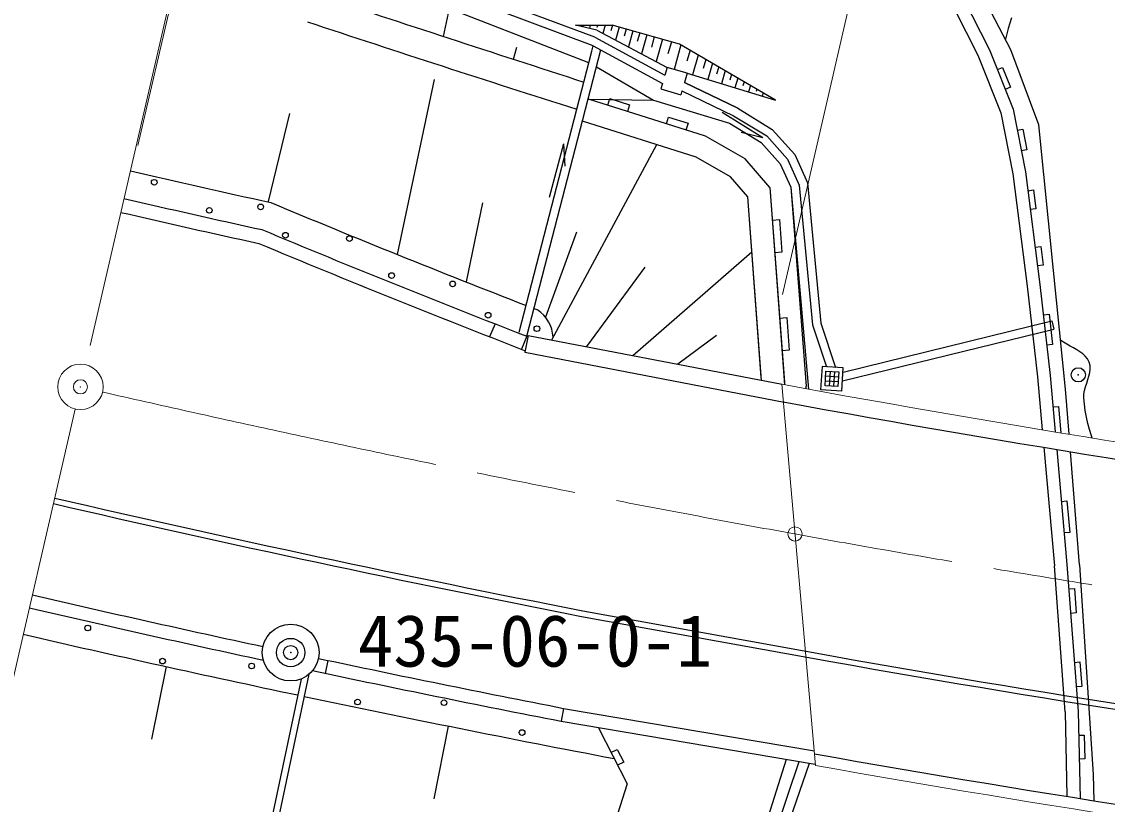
# Model space of a CAD drawing. Units: millimetres, scale not verified. Extents: x 40004 to 680061, y 20002 to 380034.
# Drawn here: x 67249 to 105485, y 279431 to 306986 of the extents above; entities that cross this region are included whole.
import ezdxf
from ezdxf.enums import TextEntityAlignment as Align

# ---------------------------------------------------------------- set-up
doc = ezdxf.new("R2010")
doc.units = ezdxf.units.MM
doc.header["$LTSCALE"] = 1000.09
doc.header["$PDMODE"] = 32
doc.header["$PDSIZE"] = 500
doc.linetypes.add('CHAIN', pattern=[18.5, 12, -1.5, 3.5, -1.5])
for name, color, linetype, lineweight in [('M-BGD', 7, 'Continuous', 25), ('M-BMK', 2, 'CHAIN', 13), ('M-BMK-SRVR', 3, 'Continuous', 25), ('M-OTRS', 6, 'Continuous', 13), ('M-STR-HTXT', 7, 'Continuous', 13), ('M-STR-STR1', 1, 'Continuous', 13)]:
    doc.layers.add(name, color=color, linetype=linetype, lineweight=lineweight)
doc.styles.add('ＭＳ ゴシック', font='')
doc.styles.get('ＭＳ ゴシック').set_extended_font_data('MS Gothic')

msp = doc.modelspace()

# ---------------------------------------------------------------- linework, layer by layer
at = {"layer": 'M-BGD'}
for p, q in [((102092, 305999), (99544, 310879)), ((102092, 305999), (99544, 310879)), ((87434, 306438), (77928, 309983)), ((87379, 306141), (77905, 309683)), ((87227, 305537), (77830, 309189)), ((99692, 309245), (101333, 305995)), ((99692, 309245), (101333, 305995)), ((82108, 306467), (82314, 307446)), ((86756, 306861), (88048, 306866)), ((87506, 306686), (86756, 306861)), ((87016, 306862), (87008, 306833)), ((87016, 306862), (87008, 306833)), ((87276, 306863), (87243, 306747)), ((87276, 306863), (87243, 306747)), ((87510, 306685), (89985, 305378)), ((87510, 306685), (89985, 305378)), ((87536, 306864), (87511, 306777)), ((87536, 306864), (87511, 306777)), ((87796, 306865), (87715, 306577)), ((87796, 306865), (87715, 306577)), ((88055, 306864), (87998, 306661)), ((88055, 306864), (87998, 306661)), ((90420, 306198), (88048, 306866)), ((90420, 306198), (88048, 306866)), ((88296, 306796), (88167, 306338)), ((88296, 306796), (88167, 306338)), ((88536, 306729), (88465, 306474)), ((88536, 306729), (88465, 306474)), ((88777, 306661), (88619, 306099)), ((88777, 306661), (88619, 306099)), ((87434, 306438), (89906, 305109)), ((89018, 306593), (88931, 306286)), ((89018, 306593), (88931, 306286)), ((89263, 306524), (89076, 305858)), ((89263, 306524), (89076, 305858)), ((89529, 306449), (89427, 306088)), ((89529, 306449), (89427, 306088)), ((89818, 306368), (89597, 305583)), ((89818, 306368), (89597, 305583)), ((90132, 306279), (90012, 305853)), ((90132, 306279), (90012, 305853)), ((84573, 305664), (84685, 306088)), ((84774, 296053), (87333, 305946)), ((85043, 295911), (87651, 305994)), ((87333, 305946), (87379, 306141)), ((87333, 305946), (87379, 306141)), ((87379, 306141), (89820, 304815)), ((90469, 306169), (90226, 305306)), ((90469, 306169), (90226, 305306)), ((93794, 304229), (90420, 306198)), ((93794, 304229), (90420, 306198)), ((90790, 305982), (90680, 305593)), ((90790, 305982), (90680, 305593)), ((101333, 305995), (102171, 303905)), ((101333, 305995), (102171, 303905)), ((103071, 303355), (102092, 305999)), ((103071, 303355), (102092, 305999)), ((91079, 305814), (90880, 305110)), ((91079, 305814), (90880, 305110)), ((91340, 305661), (91250, 305343)), ((91340, 305661), (91250, 305343)), ((91576, 305524), (91414, 304948)), ((91576, 305524), (91414, 304948)), ((87496, 305395), (89500, 304220)), ((87496, 305395), (89500, 304220)), ((89985, 305378), (89906, 305109)), ((89985, 305378), (89906, 305109)), ((90685, 305173), (89985, 305378)), ((90685, 305173), (89985, 305378)), ((90685, 305173), (90590, 304847)), ((90685, 305173), (90590, 304847)), ((90685, 305173), (93794, 304229)), ((91799, 305393), (91726, 305135)), ((91799, 305393), (91726, 305135)), ((92022, 305263), (91893, 304804)), ((92022, 305263), (91893, 304804)), ((92245, 305133), (92188, 304932)), ((92245, 305133), (92188, 304932)), ((80486, 298787), (81787, 304951)), ((89820, 304815), (89763, 304620)), ((89820, 304815), (89763, 304620)), ((92468, 303939), (90590, 304847)), ((92468, 305003), (92371, 304659)), ((92468, 305003), (92371, 304659)), ((92691, 304873), (92651, 304730)), ((92691, 304873), (92651, 304730)), ((92914, 304742), (92850, 304514)), ((92914, 304742), (92850, 304514)), ((89763, 304620), (90463, 304414)), ((89763, 304620), (90463, 304414)), ((90504, 304555), (90464, 304414)), ((90504, 304555), (90464, 304414)), ((93137, 304612), (93113, 304527)), ((93137, 304612), (93113, 304527)), ((93360, 304482), (93329, 304369)), ((93360, 304482), (93329, 304369)), ((87207, 304260), (89500, 304220)), ((91329, 302956), (87207, 304260)), ((91329, 302956), (87207, 304260)), ((87207, 304260), (89500, 304220)), ((93583, 304352), (93576, 304324)), ((93583, 304352), (93576, 304324)), ((75942, 300653), (76689, 303750)), ((93354, 302901), (91921, 303785)), ((92468, 303939), (93684, 303196)), ((92468, 303939), (93684, 303196)), ((102171, 303905), (102599, 301698)), ((102171, 303905), (102599, 301698)), ((103588, 298221), (103071, 303355)), ((103588, 298221), (103071, 303355)), ((92726, 302156), (91329, 302956)), ((92726, 302156), (91329, 302956)), ((93354, 302901), (92584, 303082)), ((93684, 303196), (94474, 302310)), ((93684, 303196), (94474, 302310)), ((86333, 302688), (85828, 300797)), ((86333, 302688), (85828, 300797)), ((85924, 295782), (89614, 302659)), ((86333, 302688), (86381, 301898)), ((86333, 302688), (86381, 301898)), ((93603, 301150), (92726, 302156)), ((93603, 301150), (92726, 302156)), ((94474, 302310), (94928, 301312)), ((94474, 302310), (94928, 301312)), ((102599, 301698), (103113, 297728)), ((102599, 301698), (103113, 297728)), ((94928, 301312), (95394, 296372)), ((94928, 301312), (95394, 296372)), ((93603, 301150), (94113, 294295)), ((93603, 301150), (94120, 294201)), ((83473, 300610), (82898, 297823)), ((86784, 299576), (85696, 296584)), ((88768, 295233), (92970, 298884)), ((89194, 298344), (87146, 295546)), ((104014, 294048), (103588, 298221)), ((104014, 294048), (103588, 298221)), ((103113, 297728), (103474, 294528)), ((103113, 297728), (103474, 294528)), ((83924, 296346), (83730, 295891)), ((95394, 296372), (95916, 294816)), ((95394, 296372), (95916, 294816)), ((96176, 294651), (103532, 296456)), ((103532, 296456), (103603, 296164)), ((95099, 296309), (95592, 294836)), ((95099, 296309), (95592, 294836)), ((96156, 294337), (103603, 296164)), ((85043, 295911), (84849, 295456)), ((85088, 295943), (84975, 295354)), ((85088, 295943), (94031, 294218)), ((91722, 295936), (90358, 294926)), ((84975, 295354), (94098, 293593)), ((95437, 294846), (95385, 294028)), ((95437, 294846), (95385, 294028)), ((96185, 294799), (95437, 294846)), ((96185, 294799), (95437, 294846)), ((96134, 293980), (96185, 294799)), ((95566, 294514), (96015, 294486)), ((95566, 294514), (96015, 294486)), ((95727, 294678), (95694, 294159)), ((95727, 294678), (95694, 294159)), ((95876, 294668), (95844, 294150)), ((95876, 294668), (95844, 294150)), ((103474, 294528), (103649, 292541)), ((103474, 294528), (103649, 292541)), ((94884, 294063), (94877, 294149)), ((95555, 294342), (96004, 294313)), ((95555, 294342), (96004, 294313)), ((104140, 292460), (104014, 294048)), ((104140, 292460), (104014, 294048)), ((96134, 293980), (95385, 294028)), ((103248, 292001), (103622, 287824)), ((103248, 292001), (103622, 287824)), ((103703, 291925), (104059, 287878)), ((103703, 291925), (104059, 287878)), ((104503, 287865), (104188, 291844)), ((104503, 287865), (104188, 291844)), ((104004, 282692), (103622, 287824)), ((104004, 282692), (103622, 287824)), ((104059, 287878), (104454, 282700)), ((104059, 287878), (104454, 282700)), ((104503, 287865), (104992, 280481)), ((104503, 287865), (104992, 280481)), ((86971, 286047), (95743, 284458)), ((87007, 286244), (95778, 284655)), ((77945, 284041), (78045, 284495)), ((72331, 284282), (71825, 281719)), ((77086, 283842), (75565, 276655)), ((77366, 284008), (75800, 276605)), ((86336, 282809), (86251, 282358)), ((86336, 282809), (95168, 281315)), ((104004, 282692), (104056, 279713)), ((104004, 282692), (104056, 279713)), ((104454, 282700), (104533, 279632)), ((104454, 282700), (104533, 279632)), ((82275, 282184), (81769, 279621)), ((86244, 282358), (95201, 280842)), ((87559, 282128), (88571, 280149)), ((88002, 281249), (88225, 281362)), ((88225, 281362), (88451, 280916)), ((88451, 280916), (88228, 280803)), ((93229, 278008), (94185, 281014)), ((93576, 277807), (94628, 280940)), ((93860, 277608), (95000, 280876)), ((104992, 280481), (105013, 279556)), ((104992, 280481), (105013, 279556)), ((88571, 280149), (88002, 278373))]:
    msp.add_line(p, q, dxfattribs=at)
for points in [[(91771, 323046), (95445, 316328), (97172, 313136), (99292, 309041), (100923, 305810), (101737, 303778), (102154, 301627), (102666, 297673), (103026, 294483), (103193, 292616)], [(91771, 323046), (95445, 316328), (97172, 313136), (99292, 309041), (100923, 305810), (101737, 303778), (102154, 301627), (102666, 297673), (103026, 294483), (103193, 292616)], [(102114, 307118), (102056, 306930), (101998, 306743), (101946, 306555), (101900, 306366)], [(102114, 307118), (102056, 306930), (101998, 306743), (101946, 306555), (101900, 306366)], [(101612, 305298), (101798, 305373), (102077, 304676), (101892, 304602)], [(101612, 305298), (101798, 305373), (102077, 304676), (101892, 304602)], [(90590, 304847), (92468, 303939), (93684, 303196), (94474, 302310), (94928, 301312), (95394, 296372)], [(90590, 304847), (92468, 303939), (93684, 303196), (94474, 302310), (94928, 301312), (95394, 296372)], [(90504, 304555), (92324, 303676), (93489, 302963), (94219, 302144), (94634, 301233), (95099, 296309)], [(87894, 304042), (87969, 304281), (88656, 304064), (88581, 303825)], [(87894, 304042), (87969, 304281), (88656, 304064), (88581, 303825)], [(89500, 304220), (92180, 303412), (93295, 302730), (93965, 301978), (94340, 301155), (94955, 294051)], [(89500, 304220), (92180, 303412), (93295, 302730), (93965, 301978), (94340, 301155), (94877, 294149)], [(89955, 303391), (90031, 303629), (90718, 303412), (90642, 303173)], [(89955, 303391), (90031, 303629), (90718, 303412), (90642, 303173)], [(93299, 294453), (92825, 300825), (92211, 301529), (91006, 302219), (87002, 303485)], [(93306, 294357), (92825, 300825), (92211, 301529), (91006, 302219), (87002, 303485)], [(102314, 303170), (102510, 303208), (102653, 302472), (102456, 302434)], [(102314, 303170), (102510, 303208), (102653, 302472), (102456, 302434)], [(102685, 301037), (102883, 301062), (102969, 300400), (102770, 300375)], [(102685, 301037), (102883, 301062), (102969, 300400), (102770, 300375)], [(93689, 300000), (93938, 300018), (94024, 298868), (93774, 298850)], [(93689, 300000), (93938, 300018), (94024, 298868), (93774, 298850)], [(102942, 299051), (103140, 299077), (103226, 298415), (103027, 298389)], [(102942, 299051), (103140, 299077), (103226, 298415), (103027, 298389)], [(93945, 296550), (94195, 296569), (94280, 295419), (94031, 295400)], [(93945, 296550), (94195, 296569), (94280, 295419), (94031, 295400)], [(103233, 296661), (103432, 296683), (103552, 295617), (103354, 295594)], [(103233, 296661), (103432, 296683), (103552, 295617), (103354, 295594)], [(104948, 292328), (104924, 292401), (104858, 292622), (104799, 292844), (104749, 293067), (104708, 293292), (104678, 293519), (104659, 293746), (104663, 293873), (104685, 294001), (104719, 294129), (104760, 294257), (104802, 294385), (104840, 294511), (104869, 294637), (104883, 294760), (104876, 294882), (104843, 295001), (104786, 295110), (104710, 295206), (104620, 295291), (104517, 295367), (104407, 295436), (104291, 295502), (104173, 295565), (104056, 295630), (103944, 295698), (103838, 295771)], [(104948, 292328), (104924, 292401), (104858, 292622), (104799, 292844), (104749, 293067), (104708, 293292), (104678, 293519), (104659, 293746), (104663, 293873), (104685, 294001), (104719, 294129), (104760, 294257), (104802, 294385), (104840, 294511), (104869, 294637), (104883, 294760), (104876, 294882), (104843, 295001), (104786, 295110), (104710, 295206), (104620, 295291), (104517, 295367), (104407, 295436), (104291, 295502), (104173, 295565), (104056, 295630), (103944, 295698), (103838, 295771)], [(103571, 293420), (103771, 293437), (103852, 292508)], [(103571, 293420), (103771, 293437), (103852, 292508)], [(103864, 290094), (104063, 290112), (104161, 289004), (103962, 288986)], [(103864, 290094), (104063, 290112), (104161, 289004), (103962, 288986)], [(104125, 287015), (104324, 287030), (104390, 286167), (104191, 286152)], [(104125, 287015), (104324, 287030), (104390, 286167), (104191, 286152)], [(104322, 284426), (104522, 284441), (104587, 283578), (104388, 283563)], [(104322, 284426), (104522, 284441), (104587, 283578), (104388, 283563)], [(104475, 281861), (104675, 281866), (104697, 281028), (104497, 281023)], [(104475, 281861), (104675, 281866), (104697, 281028), (104497, 281023)]]:
    msp.add_lwpolyline(points, dxfattribs=at)
msp.add_lwpolyline([(95577, 294687), (96026, 294659), (95994, 294143), (95544, 294169)], close=True, dxfattribs=at)
msp.add_lwpolyline([(95577, 294687), (96026, 294659), (95994, 294143), (95544, 294169)], close=True, dxfattribs=at)
for centre in [(71918, 301332), (75665, 300464), (73856, 300344), (76538, 299468), (78793, 299350), (80276, 298047), (82427, 297755), (83677, 296651), (85395, 296178), (69575, 285638), (72209, 284472), (75348, 284300), (79079, 283031), (82123, 283008), (84873, 281958)]:
    msp.add_circle(centre, 100, dxfattribs=at)
for centre, radius, start, end in [((645180, 2031497), 1814602, 251.77068, 252.08679), ((349733, 1130017), 866948, 251.6858, 252.34521), ((190767, 821117), 532995, 257.02272, 257.56765), ((190767, 821117), 533995, 257.02266, 257.55649), ((222467, 650903), 379664, 247.31103, 248.77501), ((190767, 821117), 534495, 257.02262, 257.55649), ((222467, 650903), 380664, 247.32235, 248.8435), ((222360, 650414), 380664, 247.32235, 248.84553), ((222467, 650903), 379664, 248.81994, 248.84045), ((84730, 295810), 1237, 3.1957, 56.0349), ((190718, 820306), 535500, 259.60265, 262.23611), ((191862, 823080), 546980, 256.95633, 258.94809), ((191862, 823080), 547180, 256.95634, 258.94809), ((191862, 823080), 550480, 256.95652, 257.82263), ((191427, 822300), 550092, 256.98236, 257.86167), ((190767, 821117), 549745, 257.02163, 258.05307), ((191862, 823080), 550480, 258.0308, 258.94809), ((190718, 820306), 544000, 259.94914, 262.52134), ((191427, 822300), 550092, 258.04644, 258.97664), ((190718, 820306), 544200, 259.94914, 262.52134), ((190767, 821117), 549745, 258.07808, 259.23819), ((190718, 820306), 547500, 259.94914, 262.52134)]:
    msp.add_arc(centre, radius, start, end, dxfattribs=at)
msp.add_point((104463, 294552), dxfattribs=at)
msp.add_point((104463, 294552), dxfattribs=at)
at = {"layer": 'M-BMK'}
for p, q in [((80690, 343336), (69497, 294908)), ((69137, 293349), (57945, 244921))]:
    msp.add_line(p, q, dxfattribs=at)
msp.add_arc((190714, 820366), 540060, 257.09466, 267.59701, dxfattribs=at)
at = {"layer": 'M-BMK-SRVR', "lineweight": 13}
msp.add_circle((69317, 294129), 800, dxfattribs=at)
at = {"layer": 'M-BMK-SRVR'}
for radius in [1000, 500]:
    msp.add_circle((76722, 284773), radius, dxfattribs=at)
msp.add_point((76722, 284773), dxfattribs=at)
at = {"layer": 'M-OTRS'}
for p in [(69317, 294129), (94485, 288949)]:
    msp.add_point(p, dxfattribs=at)
at = {"layer": 'M-STR-HTXT'}
for p, q in [((71343, 302627), (79264, 336921)), ((94046, 297383), (101967, 331676))]:
    msp.add_line(p, q, dxfattribs=at)
at = {"layer": 'M-STR-STR1'}
msp.add_line((94020, 294219), (95204, 280796), dxfattribs=at)
for radius, start, end in [(534900, 259.5849, 262.2215), (547900, 259.96041, 262.53063)]:
    msp.add_arc((190718, 820306), radius, start, end, dxfattribs=at)

# ---------------------------------------------------------------- texts
at = {"layer": 'M-BMK-SRVR', "style": 'ＭＳ ゴシック'}
msp.add_text('435-06-0-1', height=1833, dxfattribs=at).set_placement((85326, 285193), align=Align.MIDDLE_CENTER)

doc.saveas('drawing.dxf')
